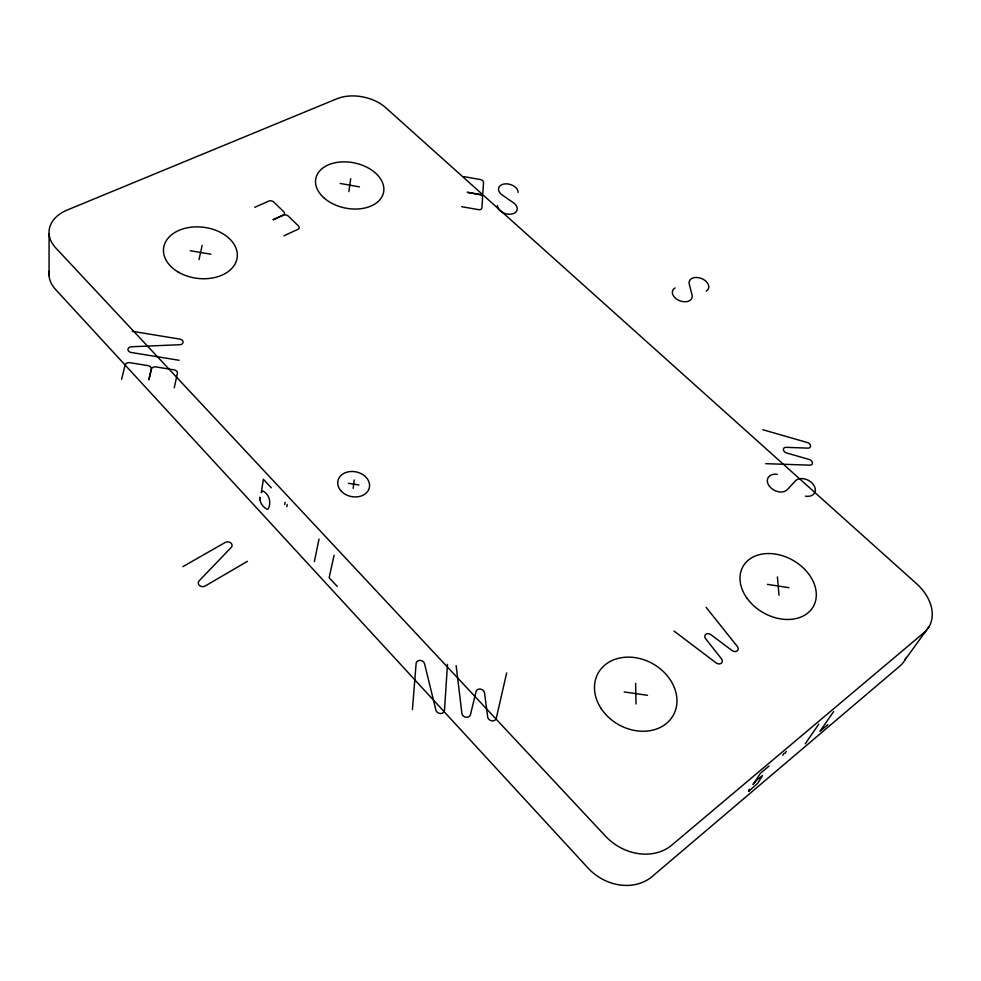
<?xml version="1.0" encoding="UTF-8"?>
<svg xmlns="http://www.w3.org/2000/svg" width="981" height="981" viewBox="0 0 981 981"><rect width="100%" height="100%" fill="white"/><g stroke="black" fill="none" stroke-linecap="round" stroke-linejoin="round"><path stroke-width="1.47" d="M49.05 275.612L49.087 233.981M259.904 499.856L259.977 497.208C259.303 502.113 262.859 507.251 267.188 509.249L268.193 508.955C271.627 502.701 269.235 493.664 262.54 490.929L261.277 492.621L263.374 479.292L271.296 487.79M447.495 664.333L444.479 710.342A4.415 3.789 20.3 0 1 440.457 713.53A4.415 3.789 20.3 0 1 435.907 710.121L424.552 663.757A4.316 3.654 17.9 0 0 420.101 660.397A4.316 3.654 17.9 0 0 416.116 663.499L412.425 709.655M353.172 488.317L354.166 479.979M348.893 191.626L350.72 178.726M284.698 504.528L285.103 502.235M286.808 506.785L287.212 504.492M314.349 561.635L319.033 539.072M174.25 387.838L177.402 373.369A3.961 2.931 5.3 0 0 174.127 369.862L155.979 366.931A3.973 2.931 4.7 0 0 151.405 369.163L148.867 379.733L151.233 369.126A3.985 2.931 4.4 0 0 147.984 365.631L129.786 362.676A3.998 2.931 3.8 0 0 125.151 364.907L121.595 379.365M198.996 259.622L202.123 245.373M334.104 555.246L329.138 577.662L337.268 586.479M506.65 672.917L496.288 718.215A4.451 3.789 23.8 0 1 491.849 720.851A4.451 3.789 23.8 0 1 487.704 717.001L484.54 692.893A4.402 3.728 22.3 0 0 480.445 689.103A4.402 3.728 22.3 0 0 476.03 691.666L470.5 714.56A4.451 3.801 22.1 0 1 466.012 717.209A4.451 3.801 22.1 0 1 461.892 713.346L456.128 665.608M748.638 790.944L749.607 789.264L748.859 791.189L757.712 783.292L762.531 775.505L756.964 779.92L752.991 784.53L760.422 773.359L769.079 766.038M782.715 755.272L784.027 753.31M784.935 753.383L786.259 751.434M805.242 743.806L818.779 724.125M833.617 711.605L819.932 731.348L827.841 724.64M905.046 659.808L929.289 626.27M247.433 561.328L205.139 586.025A4.353 3.568 4.2 0 1 199.486 585.461A4.353 3.568 4.2 0 1 199.18 580.789L231.173 547.484A4.243 3.421 6 0 0 230.854 542.971A4.243 3.421 6 0 0 225.287 542.419L182.858 566.662M283.914 235.796L297.893 229.358A3.581 2.453 10.1 0 0 298.469 225.949L288.255 216.065A3.568 2.428 9.8 0 0 283.288 215.207L273 219.781L283.19 215.121A3.568 2.416 9.7 0 0 283.791 211.749L273.687 201.976A3.556 2.403 9.4 0 0 268.745 201.105L254.741 207.31M765.744 463.67L809.73 465.153A3.814 2.673 27.2 0 0 812.44 462.799A3.814 2.673 27.2 0 0 809.104 459.451L786.676 452.989A3.801 2.673 26.4 0 1 783.378 449.666A3.801 2.673 26.4 0 1 786.124 447.336L807.866 448.121A3.789 2.636 26.8 0 0 810.551 445.803A3.789 2.636 26.8 0 0 807.253 442.505L762.777 429.703M624.149 691.924L647.472 695.296M767.436 584.369L788.957 587.68M348.378 483.314L358.96 484.97M179.155 360.285L131.172 352.473A3.973 2.894 4.1 0 1 127.971 349.395A3.973 2.894 4.1 0 1 131.528 346.759L179.597 344.736A3.899 2.833 5.8 0 0 183.091 342.148A3.899 2.833 5.8 0 0 179.805 339.107L132.337 331.308M190.228 250.707L210.89 254.226M340.174 183.447L359.426 186.856M461.671 206.684L478.421 209.64A3.409 2.269 15.1 0 0 481.904 207.935L482.578 197.365A3.384 2.244 15.1 0 0 479.402 194.52L467.238 192.313L479.415 194.422A3.384 2.232 15.1 0 0 482.873 192.754L483.523 182.368A3.36 2.207 15 0 0 480.371 179.56L463.927 176.617M673.996 631.041L716.02 662.825A4.267 3.335 30.8 0 0 721.231 663.242A4.267 3.335 30.8 0 0 721.378 658.705L705.67 638.754A4.218 3.274 29.7 0 1 705.842 634.315A4.218 3.274 29.7 0 1 711.004 634.732L732.01 650.513A4.243 3.274 30.7 0 0 737.172 650.918A4.243 3.274 30.7 0 0 737.283 646.442L706.112 607.313M777.393 576.902L779.012 595.246M635.614 683.316L636.031 704.002M906.223 657.368A42.195 30.914 33.2 0 1 899.847 666.099L652.255 876.45A47.247 40.27 36.4 0 1 587.95 867.964L55.537 289.432A39.301 27.431 3.6 0 1 49.185 271.283M777.308 474.363A11.392 8.142 27 0 0 769.067 485.791A11.392 8.142 27 0 0 787.657 489.225L795.051 481.291A11.404 8.093 27.7 0 1 813.556 484.786A11.404 8.093 27.7 0 1 805.511 496.202M497.49 205.458A10.104 6.695 15.9 0 0 511.837 214.03A10.104 6.695 15.9 0 0 512.953 202.442L502.763 195.378A10.018 6.573 15.8 0 1 503.866 184.036A10.018 6.573 15.8 0 1 518.103 192.435M675.002 287.948A10.35 6.941 21.2 0 0 679.845 300.811A10.35 6.941 21.2 0 0 691.912 294.398L689.385 284.674A10.264 6.83 21.4 0 1 701.292 278.42A10.264 6.83 21.4 0 1 706.234 291.099M924.041 632.61L671.826 845.082A48.731 40.92 35.1 0 1 605.51 836.18L55.745 247.911A40.344 27.554 4.1 0 1 67.149 210.057L336.9 98.774A35.463 22.686 11.9 0 1 385.729 107.689L916.524 583.67A43.397 31.159 32.6 0 1 924.041 632.61M341.437 491.371A16.088 12.569 12.2 0 0 368.623 489.777A16.088 12.569 12.2 0 0 350.867 471.505A16.088 12.569 12.2 0 0 341.437 491.371M323.644 197.598A34.568 23.017 11.6 0 0 381.879 196.887A34.568 23.017 11.6 0 0 343.534 161.853A34.568 23.017 11.6 0 0 323.644 197.598M746.933 598.128A40.454 30.104 29.8 0 0 812.771 607.423A40.454 30.104 29.8 0 0 774.72 553.983A40.454 30.104 29.8 0 0 746.933 598.128M600.703 707.865A43.078 34.924 29.5 0 0 672.108 717.185A43.078 34.924 29.5 0 0 634.339 657.528A43.078 34.924 29.5 0 0 600.703 707.865M177.757 271.774A37.094 25.739 7.1 0 0 236.997 258.677A37.094 25.739 7.1 0 0 186.439 227.984A37.094 25.739 7.1 0 0 177.757 271.774"/></g></svg>
